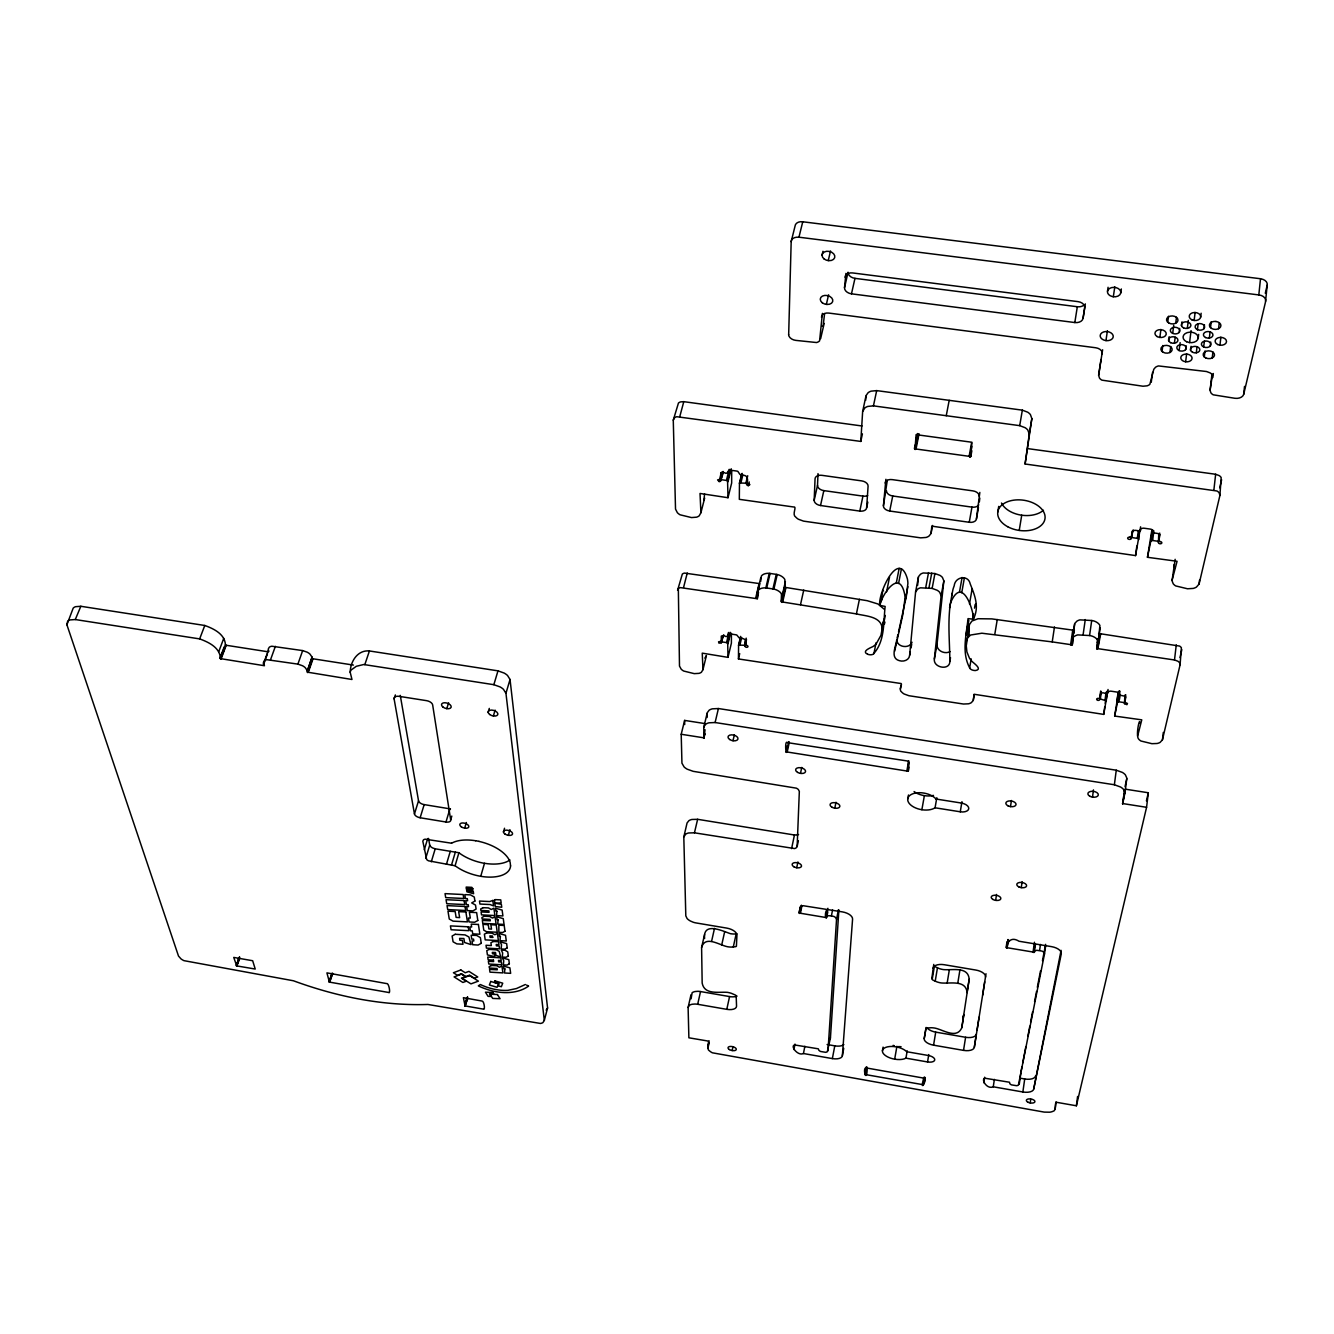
<?xml version="1.0" encoding="UTF-8"?>
<svg xmlns="http://www.w3.org/2000/svg" width="1334" height="1334" viewBox="0 0 1334 1334"><rect width="100%" height="100%" fill="white"/><g stroke="black" fill="none" stroke-linecap="round" stroke-linejoin="round"><path stroke-width="1.5" d="M731.416 633.35L731.399 643.121L727.997 657.362L702.251 653.143L702.968 669.668L701.384 672.269A10.622 6.17 13.8 0 1 698.949 673.37L694.247 673.637L683.675 671.035A10.622 6.17 13.8 0 1 681.19 669.184L679.49 666.066L678.339 588.694A7.287 4.402 14.2 0 1 680.323 587.61L757.378 598.749L757.979 590.562A10.022 6.086 12.7 0 1 762.431 588.094L763.215 587.977A9.071 5.519 12.8 0 1 765.749 587.91L765.966 587.944A7.57 4.602 12.7 0 1 766.716 588.011L772.92 588.928A9.838 5.986 12.6 0 1 773.887 589.111A9.071 5.519 12.6 0 1 776.421 589.911L777.188 590.262A9.838 5.986 12.6 0 1 781.557 594.014M731.682 470.935L731.666 482.975L727.997 497.715L700.017 493.463L700.917 512.723L699.216 515.808A11.489 7.237 14.4 0 1 696.581 517.175L691.496 517.575L680.057 514.791A11.489 7.22 14.4 0 1 677.355 512.673L675.521 509.088L673.27 420.16L674.437 417.909A7.921 5.186 15 0 1 676.788 416.725L860.797 441.421L862.414 433.85M353.427 665.082L313.023 658.796L308.287 672.303L351.976 679.49L350.192 672.303L350.809 670.252L356.345 666.283L363.748 664.515L493.847 684.692L500.067 686.91A13.757 7.654 16.6 0 1 503.452 689.311L505.953 693.296L544.322 1020.427L542.888 1022.628A11.372 5.253 14.9 0 1 540.437 1023.461L427.931 1004.469C381.991 1005.953 336.418 996.548 293.43 980.773L183.942 960.647A11.206 5.002 18.4 0 1 181.007 958.896L178.506 956.061L66.9 624.762L67.617 621.377A13.64 7.137 21.9 0 1 69.968 619.926L75.288 619.543L199.65 638.903C208.454 642.104 219.743 647.357 220.41 658.146L225.429 644.739C224.829 633.967 213.573 628.664 204.786 625.479L80.84 606.286L75.538 606.687A13.59 7.17 22 0 0 73.187 608.154L66.9 624.762M974.254 694.614L973.203 700.583L971.269 702.701A10.955 6.403 9.5 0 1 968.517 703.802L963.498 704.035L908.904 695.714L904.135 693.997A10.905 6.37 10.3 0 1 901.734 692.113C897.782 689.911 904.002 682.691 900.083 683.392L738.452 658.946L738.586 645.056L744.539 645.306C745.623 649.625 751.375 645.939 745.272 644.939L745.289 639.736L743.538 638.786A7.087 4.185 13.1 0 0 742.321 638.519L739.136 637.869L736.785 635.001A7.087 4.202 13.2 0 0 735.568 634.734L731.015 634.05A7.087 4.202 13.3 0 0 729.798 633.95C727.047 633.567 728.364 638.552 724.262 635.818A7.07 4.185 13.4 0 0 723.045 635.701L721.294 636.118L721.277 641.321L718.559 641.787L718.926 643.121L721.21 642.971L723.011 635.568M723.378 472.336L720.727 480.69A1.667 1.067 13.9 0 1 719.076 481.524L717.559 479.923L720.71 479.073L720.727 472.953L722.628 472.419A7.654 4.902 13.9 0 1 723.945 472.519C728.447 475.404 727.013 469.952 729.931 470.185A7.67 4.936 13.7 0 1 731.265 470.285L736.201 470.985A7.47 4.802 13.6 0 1 737.835 471.352L740.003 474.52L743.505 475.271A7.47 4.802 13.5 0 1 745.139 475.638L746.723 476.605L746.707 482.725L749.908 484.592L748.341 485.659A1.667 1.067 13.4 0 1 746.69 484.359L745.906 483.175L739.47 483.008L739.319 499.333L793.497 506.97C797.632 505.936 791.412 514.691 795.764 517.092A11.672 7.404 12.2 0 0 798.399 519.243L803.552 521.127L920.677 537.852L926.063 537.452A11.789 7.487 10 0 0 928.981 536.085L931.015 533.567L932.549 525.463M350.192 672.303C350.358 661.481 357.595 649.791 369.418 650.959L497.982 670.852L504.169 673.07A13.707 7.687 16.6 0 1 507.537 675.471L510.038 679.473L547.574 1007.97L546.156 1010.171M1072.086 642.488L1073.987 629.381L1073.503 630.232L991.829 618.893L978.055 618.726L971.919 621.027L969.484 624.545L966.266 645.823L966.9 651.909L969.384 657.995A33.067 19.76 8.7 0 0 972.086 661.497C974.27 663.615 982.574 669.268 975.704 670.502A5.153 3.052 9.2 0 1 972.753 670.168A4.936 2.935 9.2 0 1 970.202 668.751C961.214 653.493 966.416 635.001 968.017 618.626L973.303 619.176A1.734 1.051 9.1 0 0 973.57 618.709C972.886 607.937 962.448 577.522 951.509 600.717A91.846 55.828 8 0 0 950.208 604.669C947.707 623.228 949.708 642.154 949.841 660.847C950.525 670.985 933 668 934.367 658.979L941.137 595.764L939.703 592.313A11.456 7.037 9.9 0 0 937.185 590.262L932.149 588.411L920.493 587.827A11.456 7.037 9.9 0 0 917.642 589.094L915.574 592.029L909.638 655.277C909.288 660.23 903.351 662.064 899.233 660.63C889.895 658.046 895.964 646.223 896.681 640.187M1035.484 944.439L1034.3 952.393L1034.65 951.042A6.387 3.235 9 0 1 1036.868 950.308L1042.004 951.092A6.42 3.252 9 0 1 1043.788 952.326L1044.505 953.943L1018.409 1085.159A5.903 2.751 9.7 0 1 1016.591 1085.693L1011.472 1084.876A5.87 2.735 9.7 0 1 1009.805 1083.642L1009.521 1082.241L985.209 1078.272C980.373 1078.422 986.76 1089.911 993.263 1086.793L1022.861 1091.979A10.055 4.686 9.6 0 0 1033.7 1089.128L1061.264 953.927A10.955 5.553 8.9 0 0 1051.525 946.64L1018.993 941.237C1004.018 931.899 1005.302 961.564 1008.621 939.97M934.367 658.979L937.035 644.339L943.855 580.89L942.438 577.439A11.406 7.07 9.8 0 0 939.936 575.371L934.917 573.537L923.295 572.97A11.406 7.07 9.8 0 0 920.477 574.254L918.509 576.638L915.574 592.029M760.663 581.507L761.38 576.038A9.972 6.12 12.7 0 1 765.816 573.553L766.6 573.42A9.038 5.536 12.7 0 1 769.118 573.37L769.334 573.387A7.537 4.619 12.7 0 1 770.085 573.453L776.271 574.37A9.805 6.003 12.6 0 1 777.238 574.554A9.038 5.536 12.6 0 1 779.756 575.354L780.523 575.704A9.988 6.12 12.6 0 1 784.809 579.473L785.242 586.91L781.724 602.351L782.674 602.134L785.976 587.494L867.25 600.7L877.955 603.985L884.192 609.221M1139.82 723.345C1139.97 715.674 1135.317 735.818 1138.702 739.153A11.172 6.387 6.7 0 0 1140.97 741.02L1151.909 743.688L1157.112 743.488A11.156 6.387 6.6 0 0 1160.063 742.421L1162.431 739.853L1180.09 664.766L1181.39 647.774A7.654 4.586 5.8 0 0 1179.573 646.073L1099.916 633.667L1097.032 649.008L1097.815 640.537A10.405 6.27 7.2 0 0 1094.08 637.002L1093.28 636.601A9.338 5.619 7.2 0 0 1089.578 635.534L1077.755 634.901A11.539 6.937 7.3 0 0 1074.754 636.118C1070.885 636.835 1074.47 647.524 1070.635 644.622L1072.803 629.648M973.303 619.176C979.706 607.037 974.687 595.131 970.218 583.892C968.267 574.387 955.011 576.638 954.194 585.843A91.479 56.011 7.9 0 0 952.876 589.811L949.558 607.987M467.634 998.949L464.899 1006.136L467.517 996.798M788.677 334.551L791.179 241.637L795.031 226.163A7.52 5.436 13.1 0 1 802.768 221.778L1260.497 278.739L1258.812 294.931A7.954 5.569 1.5 0 1 1265.649 301.351L1243.672 394.397A7.62 5.136 2.8 0 1 1234.884 398.282L1213.206 394.814A8.771 5.92 3.2 0 1 1210.905 392.813L1210.071 390.445L1211.972 374.054L1211.939 375.004M781.507 594.03L781.19 601.751L784.559 587.093M1175.154 559.313L1172.036 580.774L1173.22 583.775A12.123 7.504 5.2 0 0 1175.654 585.909L1187.527 588.778L1193.196 588.427A12.123 7.504 5.2 0 0 1196.431 587.093L1199.083 584.042L1219.91 495.448L1219.176 492.846A8.371 5.386 4.1 0 0 1216.958 490.995L1025.096 463.999L1029.281 434.1L1027.83 430.082A12.573 8.371 7.8 0 0 1025.162 427.714L1019.71 425.646L873.436 405.87L867.8 406.42A12.34 8.254 10.9 0 0 864.782 408.004L862.648 411.506L860.797 441.421M1025.096 463.999L1031.849 418.609L1030.415 414.591A12.523 8.404 7.7 0 0 1027.764 412.223L1022.344 410.155L876.688 390.612L871.069 391.162A12.289 8.287 10.8 0 0 868.067 392.746L866.033 395.614L862.648 411.506M1125.229 789.161L1148.324 792.763L1146.573 807.303L1076.388 1105.786L1057.178 1102.418C1053.727 1100.533 1057.579 1110.855 1052.676 1111.439A11.823 5.436 9.4 0 1 1049.658 1112.206L1044.222 1112.106L712.339 1052.793A11.406 5.303 12.9 0 1 709.705 1051.059C705.302 1048.941 710.839 1040.887 707.287 1040.92L688.878 1037.802L688.111 1007.437L689.228 1005.452A10.705 5.086 13.1 0 1 692.279 1004.235L694.797 1004.035A9.138 4.352 13.1 0 1 697.682 1004.285L726.797 1009.338A9.938 4.752 12.8 0 0 736.551 1006.186L736.168 995.714A4.119 1.984 12.8 0 0 735.267 994.997L731.549 993.396A11.572 5.569 12.8 0 0 727.414 992.346C718.609 991.646 704.452 995.147 702.168 983.075L701.601 947.507C705.052 934.967 719.393 945.139 727.397 946.706A11.989 5.986 12.9 0 0 731.649 947.073L735.484 946.706A4.252 2.118 12.8 0 0 736.418 946.256L736.935 935.151A10.372 5.203 12.9 0 0 726.73 928.097L696.115 922.945A9.671 4.869 13.3 0 1 693.08 922.178L690.395 921.01A11.322 5.703 13.3 0 1 687.093 918.526L685.809 915.874L683.808 836.985L685.709 834.134A12.856 6.787 13.4 0 1 688.661 832.966L694.447 832.816L794.497 848.557A6.687 3.552 12.1 0 0 796.048 847.974L797.148 846.556L799.333 791.396L798.349 789.528A6.803 3.735 12.1 0 0 796.331 788.161L693.213 771.335L687.227 769.201A13.473 7.42 13.5 0 1 684.092 766.933L681.941 763.181L681.207 734.267L684.625 720.41L704.519 723.512M788.594 334.534A7.254 5.002 12.8 0 0 795.831 340.387L816.591 342.538A8.254 5.686 12.4 0 0 819.593 340.87L822.394 313.373M814.174 500.333L815.057 478.756A6.703 4.335 11.9 0 1 821.861 475.321L861.714 480.89A6.72 4.352 11.1 0 1 868.084 486.193L866.633 507.754A6.653 4.252 11.1 0 1 859.796 511.089L820.527 505.519A6.637 4.235 11.9 0 1 814.174 500.333L817.509 485.426L818.009 473.62M822.328 326.246A8.204 5.703 12.4 0 0 823.161 325.563L824.595 313.607M843.738 1048.357L842.371 1055.661A9.838 4.619 11.6 0 1 832.366 1058.596L803.452 1053.526C797.799 1056.395 789.795 1045.673 794.714 1044.956L818.326 1048.824L818.876 1050.275A5.753 2.701 11.7 0 0 820.627 1051.492L825.629 1052.309A5.786 2.718 11.7 0 0 827.297 1051.742L830.432 1038.019L838.886 909.988M800.267 907.32L799.099 913.04L800.267 906.77L803.185 905.719L842.388 911.889A10.705 5.486 11.4 0 1 852.576 919.176L842.371 1055.661M704.602 938.486C702.818 921.761 721.844 930.648 730.282 933.65A11.956 6.02 12.8 0 0 734.517 934L736.968 933.85M845.039 277.272A7.354 5.219 11.6 0 1 852.593 272.936L1078.022 301.634A7.537 5.303 5.9 0 1 1084.692 307.854L1083.058 318.309A7.504 5.253 6 0 1 1074.82 322.545L851.476 293.83A7.32 5.169 11.6 0 1 844.505 287.71L845.923 273.403M865.683 400.267L865.933 396.265M894.63 651.275L902.818 614.64L905.052 598.049A89.678 54.911 11.9 0 0 904.569 593.847C899.249 568.684 882.658 593.847 879.773 604.902A1.851 1.134 10.7 0 0 879.89 605.369L885.142 606.436C883.308 622.394 885.142 641.471 873.203 654.177A4.886 2.901 10.9 0 1 867.7 654.277M1072.186 644.856L1073.186 637.435M898.532 632.083L906.42 595.948L907.904 583.258A89.311 55.094 11.8 0 0 907.437 579.039C898.499 547.74 877.822 594.23 879.773 604.902M827.997 1050.792L836.551 919.293L835.668 917.659A6.27 3.202 11.6 0 0 833.817 916.425L828.814 915.658A6.236 3.185 11.6 0 0 826.78 916.408C825.663 920.827 824.295 912.823 826.897 909.771M978.456 507.57L976.438 518.943A6.737 4.319 9 0 1 969.251 522.278L889.695 511.022A6.687 4.285 10.5 0 1 883.425 505.803L885.893 479.29M883.425 505.803L887.277 480.407M1101.3 361.464L1100.967 359.563L1098.632 375.321L1099.533 378.139A8.638 5.903 5.5 0 0 1101.884 380.14L1143.005 386.226L1147.09 385.826A8.704 5.92 4.8 0 0 1149.858 384.359L1153.777 369.301L1155.527 367.25A8.754 5.97 4.3 0 1 1158.529 365.933L1206.52 371.519L1210.305 372.97A8.804 5.97 3.4 0 1 1212.389 375.104L1210.121 389.978M952.026 595.714L952.226 593.146M969.184 979.223C968.167 966.099 952.259 970.485 943.388 969.585A12.206 6.12 10.2 0 1 939.086 968.501L935.317 966.816A4.319 2.168 10.3 0 1 934.434 966.066L932.199 979.423A4.335 2.151 10.3 0 0 933.066 980.173L936.868 981.857A12.256 6.086 10.3 0 0 941.17 982.941C950.058 983.875 965.983 979.489 967.067 992.596L969.184 979.223L961.797 1027.73C956.778 1039.319 943.522 1029.931 935.167 1028.147A11.823 5.67 10.5 0 0 930.899 1027.747L926.963 1028.047A4.202 2.018 10.5 0 0 925.963 1028.447L924.212 1038.652A10.138 4.836 10.5 0 0 933.567 1045.172L963.532 1050.375A10.172 4.852 10.1 0 0 974.32 1047.323L986.009 973.737M704.619 493.98L703.868 500.25M691.095 998.816L692.113 992.746A10.655 5.119 13.1 0 1 695.147 991.529L697.665 991.312A9.121 4.369 13.1 0 1 700.533 991.562L729.565 996.565A9.905 4.786 12.8 0 0 737.068 996.098M919.059 433.783L916.008 449.124L914.974 449.425L916.108 434.634L971.919 442.254L970.802 456.545L969.901 456.978L969.118 456.311L971.569 442.905M705.069 729.781L703.868 738.236L703.785 726.83L705.786 724.179A13.757 7.754 13.3 0 1 708.971 722.811L715.107 722.528L1114.374 784.759L1120.56 787.01A14.357 7.971 7.5 0 1 1123.511 789.378L1125.012 792.646L1122.594 803.952L1125.012 790.979M707.12 717.509L707.137 712.89L709.138 710.222A13.707 7.787 13.3 0 1 712.306 708.838L718.409 708.537L1116.258 770.202L1122.411 772.436A14.29 8.004 7.4 0 1 1125.362 774.821L1126.846 778.106L1124.946 793.28M917.625 585.393L918.409 577.188M969.151 626.113L969.118 635.301M785.809 751.776L908.287 771.252L908.571 761.164L787.477 742.638C783.975 738.969 786.56 762.948 787.043 745.923M931.132 532.983L931.799 526.146L1135.567 555.594L1140.603 526.813M1098.165 642.755L1099.9 625.496A10.372 6.286 7.1 0 0 1096.181 621.961L1095.381 621.561A9.305 5.636 7.1 0 0 1091.696 620.493L1079.906 619.876A11.489 6.97 7.2 0 0 1076.938 621.127L1074.754 623.445L1073.987 629.381M1265.549 301.334L1267.2 285.142A7.921 5.569 1.2 0 0 1260.497 278.789M1243.672 394.397L1244.522 386.41M883.942 619.193L880.974 635.301L876.088 644.039A32.533 19.543 11.3 0 1 872.82 646.623C870.018 647.99 861.314 651.376 867.584 654.26M1219.91 495.448L1221.177 477.572A8.338 5.403 4 0 0 1219.226 475.621L1215.641 474.254L1027.647 448.608M1213.89 489.962L1215.641 474.254M1199.083 584.042L1199.516 580.19M1219.96 345.189L1220.877 337.185M1179.656 662.898A7.687 4.569 5.9 0 0 1177.822 661.197L1174.504 659.98L1176.271 644.856M1212.222 357.979L1212.923 351.976M1212.856 377.505L1213.323 373.52M1218.576 328.714L1219.276 322.695M1125.746 694.764L1124.495 703.768L1126.947 704.669L1127.463 703.502L1124.795 702.201L1125.846 697.015L1124.429 696.148A7.187 4.202 6.9 0 0 1122.878 695.798L1119.543 695.081L1117.925 692.329A7.187 4.202 7 0 0 1116.375 691.979L1111.606 691.262A7.37 4.319 7.1 0 0 1110.305 691.145C1107.27 690.829 1108.12 695.564 1103.985 692.963A7.354 4.302 7.2 0 0 1102.684 692.846L1100.733 693.246L1099.666 698.416C1093.58 697.499 1098.115 702.918 1100.35 698.999L1101.35 691.562M1204.285 356.945L1205.002 350.959M1209.354 338.069L1210.055 332.066M1210.538 327.68L1211.239 321.661M1162.431 739.853L1163.315 732.433M1210.255 346.056L1210.722 342.054M976.438 518.943L979.84 492.396M1173.953 564.816L1174.637 567.834M1203.985 328.698L1204.469 324.696M1203.635 346.957A4.752 3.268 3.1 0 1 1203.985 341.287A4.752 3.268 3.1 0 1 1210.922 344.539A4.752 3.268 3.1 0 1 1203.635 346.957L1204.452 341.004M979.356 501.867L979.806 498.066M1197.432 329.681L1198.165 323.662M1196.298 352.826L1197.032 346.823M1198.182 338.402L1198.666 334.4M1200.65 317.242L1201.134 313.24M1189.578 342.605L1191.062 330.615M1190.545 350.292L1191.045 346.306M1194.13 320.477L1195.114 312.456M1159.73 533.083L1158.412 542.421L1158.779 533.517M1187.327 328.381L1188.311 320.377M1185.592 349.658L1186.093 345.673M1185.643 361.781A5.653 3.869 3.6 0 1 1180.84 357.245A5.653 3.869 3.6 0 1 1187.21 354.16A5.653 3.869 3.6 0 1 1192.012 358.696A5.653 3.869 3.6 0 1 1185.643 361.781L1186.626 353.81M931.799 978.689L933.767 964.415M1172.102 580.19L1177.072 561.281L1147.457 557.295L1150.758 541.337A1.734 1.101 5.6 0 1 1151.342 540.637A1.734 1.101 5.6 0 1 1152.643 540.503L1153.86 530.849M1179.189 332.399A4.752 3.302 3.7 0 0 1177.488 327.814A4.752 3.302 3.7 0 0 1170.985 328.798A4.752 3.302 3.7 0 0 1172.686 333.367A4.752 3.302 3.7 0 0 1179.189 332.399L1179.69 328.397M1181.507 325.829L1182.024 321.827M1179.139 350.592L1180.14 342.621M1122.594 803.952L1123.511 796.698M1123.912 794.08L1124.362 790.462M1175.721 323.228L1176.488 317.242M1076.388 1105.786L1077.589 1096.465M1174.42 343.222L1175.187 337.235M1147.457 557.295L1151.892 529.898M1150.758 541.337L1152.226 529.765M1151.359 540.637L1152.593 530.999M973.32 700.083L974.087 694.264L1103.718 714.39L1107.687 691.562M1118.909 691.362C1114.84 702.551 1119.059 707.554 1120.143 694.397M1168.651 340.687L1169.168 336.702M1124.495 703.568L1124.879 695.114M1169.935 352.493L1170.702 346.523M1114.374 784.759L1116.258 770.202M1172.686 333.367L1173.72 325.379M1180.09 664.766L1179.656 662.898M1106.436 700.85L1100.35 698.999M1138.752 539.653A1.734 1.101 5.8 0 0 1138.486 538.819A1.734 1.101 5.8 0 0 1137.318 538.352L1138.336 530.632M1162.031 351.476L1162.814 345.506M1137.619 736.051L1141.771 719.843L1114.657 716.058L1118.592 691.529M1135.567 555.594L1136.835 545.99M1138.469 538.819L1139.486 531.115M1118.009 701.934L1119.459 690.779M1167.717 322.211L1168.501 316.225M1119.443 695.014L1119.926 691.279M1107.654 693.163L1108.037 689.495M1151.259 382.241L1152.576 372.336M1055.027 1109.354L1056.011 1101.934M1129.564 537.218A1.734 1.101 6 0 0 1127.68 538.086A1.734 1.101 6 0 0 1129.198 539.386A1.734 1.101 6 0 0 1131.132 538.569L1132.216 531.165M1131.115 538.569L1133.183 529.915M1159.846 337.452L1160.914 329.481M1105.086 699.7L1106.086 692.279M1092.496 797.132L1093.463 789.895M1103.718 714.39L1104.719 706.987M1105.202 703.301L1105.703 699.6M1106.236 700.217L1107.387 690.862M1099.666 698.416L1100.683 690.995M1033.683 1089.128L1061.08 950.325M1097.165 642.604L1097.682 638.853M1096.665 648.908L1097.965 639.536M1097.148 648.057L1100.233 627.73M1097.715 648.858L1099.916 633.667M1097.849 648.674L1100.733 633.75M1030.232 1102.951L1030.748 1099.249M1039.62 950.325L1040.453 944.439M1022.861 1091.979L1024.712 1078.973A10.022 4.702 9.5 0 0 1035.501 1076.088M1044.505 953.943L1045.606 946.123M1089.578 635.534L1091.696 620.51M1034.3 952.393L1033.05 952.042L1034.45 942.254M1033.65 952.493L1034.951 944.005M1083.125 634.584L1085.276 619.56M1019.259 1084.225L1020.86 1073.053M1071.335 645.206L1074.604 623.978M1073.82 633.617L1074.37 629.881M1120.743 292.946A6.67 4.719 4.8 0 0 1111.505 287.627A6.67 4.719 4.8 0 0 1110.121 295.714A6.67 4.719 4.8 0 0 1120.743 292.946L1121.327 288.961M993.263 1086.793L994.38 1079.389M1105.953 340.604A6.553 4.552 5.3 0 0 1113.206 336.952A6.553 4.552 5.3 0 0 1107.47 331.616A6.553 4.552 5.3 0 0 1100.216 335.268A6.553 4.552 5.3 0 0 1105.953 340.604L1107.42 330.715M1113.323 296.765L1114.807 286.81M1006.136 947.49L1006.987 941.704M966.583 640.887L967.5 637.952L970.602 635.017L981.857 633.216L1052.226 641.904L1054.477 626.963M1006.736 947.99L1007.904 940.187M1006.853 947.34L1008.02 939.52M1107.503 291.262L1108.087 287.277M1021.26 887.66L1022.144 881.674M983.825 1082.774L984.659 1077.222M995.631 900.383L996.548 894.447M1010.488 806.62L1011.439 800.5M974.32 1047.323L976.338 1034.2A10.138 4.869 10.1 0 1 965.599 1037.285M977.022 1030.348L979.073 1017.142M982.641 995.231L984.709 981.841M963.532 1050.375L965.599 1037.285L935.718 1032.132A10.105 4.869 10.4 0 1 926.93 1027.614M1083.058 318.309L1085.309 303.885M961.797 1027.73L963.898 1014.54L962.664 1017.275M1074.82 322.545L1077.322 306.737A7.47 5.269 5.8 0 0 1084.125 304.952M957.795 983.091L959.963 969.701M947.123 983.275L949.324 969.901M867.233 1067.367C866.967 1086.059 861.864 1066.316 866.483 1067.967L923.578 1078.089C928.747 1077.255 918.626 1095.831 923.945 1077.305M923.295 1085.009L924.579 1077.138M927.547 1061.947A6.87 3.235 10.6 0 0 934.75 1059.913A6.887 3.252 10.6 0 0 928.397 1055.494L906.686 1051.709A13.107 6.186 10.9 0 0 884.409 1048.04A13.107 6.186 10.9 0 0 894.68 1059.179A13.073 6.17 10.9 0 0 905.919 1058.162L927.547 1061.947L928.781 1054.544M924.529 1081.174L925.129 1077.522M933.567 1045.172L935.718 1032.132M1019.226 530.415L1021.727 515.207M924.212 1038.652L926.079 1027.463M994.78 634.384L997.265 619.526M1029.281 434.1L1031.849 418.609M1098.632 375.321L1102.618 349.758M1019.71 425.646L1022.344 410.155M936.068 799.099A15.208 8.371 10.2 0 0 913.74 793.48A15.208 8.371 10.2 0 0 912.256 806.153A15.208 8.371 10.2 0 0 935.051 807.787L960.263 811.789L961.964 801.701M905.936 1058.179L907.203 1050.792M969.618 668.034L971.185 658.863M997.765 512.089L998.732 506.386M935.067 807.787L936.818 797.715M966.033 634.951L968.617 620.16L967.584 634.317M894.68 1059.179L896.915 1046.306M972.586 619.276L973.553 613.707M974.52 608.137L975.154 604.435M969.484 603.918L972.102 589.028M921.877 809.721L924.379 795.648A15.158 8.404 10.2 0 0 933.5 795.398M961.747 592.713L964.399 577.805M949.858 661.314L950.508 657.645M882.441 1050.792L883.091 1047.107M969.251 522.278L971.969 507.12A6.72 4.319 8.9 0 0 978.756 504.852M959.429 592.379L962.097 577.472M864.749 1074.437L866.049 1067.15M865.299 1074.82L866.666 1066.983M941.137 595.764L943.855 580.89M907.737 799.016L908.471 794.997M969.901 456.978L971.769 446.29M970.802 456.545L971.852 450.792M906.853 770.935L908.704 760.814M907.637 770.652L909.121 762.548M908.304 771.169L909.038 767.117M932.149 588.411L934.917 573.537M785.959 587.594L784.659 587.61M925.746 587.477L928.531 572.603M928.948 587.944L931.732 573.07M900.317 688.978L901 685.359M832.366 1058.596L834.784 1045.856A9.805 4.636 11.6 0 0 843.872 1044.572M909.638 655.277L910.322 651.626M911.022 647.974L911.706 644.322M946.256 415.724L949.191 400.333M905.019 601.451L907.87 586.677M1021.11 1071.185L1021.911 1067.1M1022.694 1063.015L1025.863 1046.64M1027.847 1036.401L1029.815 1026.179M1030.615 1022.077L1032.583 1011.856M1034.567 1001.617L1036.551 991.395M1037.335 987.293L1040.503 970.935M1042.471 960.697L1045.639 944.339M836.551 919.293L838.419 909.705M803.452 1053.526L804.869 1046.273M896.265 583.175L899.166 568.351M831.449 915.658L832.583 909.905M898.566 583.508L901.467 568.684M830.432 1038.019L829.448 1039.119M793.93 1049.524L795.014 1044.088M914.39 448.674L915.124 444.972M915.874 441.17L917.392 433.55M873.903 653.66L876.071 642.755M886.61 591.796L889.545 577.022M915.241 448.341L917.892 435.017M915.157 449.458L918.509 434.217M883.842 622.761L885.292 615.441M826.13 917.892L827.897 908.287M826.663 917.642L827.797 911.889M879.973 605.453L882.541 592.579M881.724 600.217L882.458 596.548M1106.486 695.714L1107.253 691.829M1138.386 536.235L1139.586 530.232M889.695 511.022L892.729 495.998A6.653 4.302 10.5 0 1 886.493 490.779M834.801 808.204L835.984 802.251M799.116 912.973L800.417 913.256L801.967 905.619M782.691 602.034L856.411 613.907L859.429 599.266M799.783 912.823L801.35 905.186M799.75 913.49L801.317 905.853M796.715 867.767L797.932 861.964M1114.657 716.058L1117.458 702.518M1152.759 531.649L1152.909 530.198L1151.459 529.381A7.821 4.952 5.6 0 0 1149.758 529.014L1144.572 528.281A8.021 5.086 5.7 0 0 1143.171 528.181L1141.154 528.547L1140.72 529.965A1.734 1.101 5.8 0 1 1140.12 530.682A1.734 1.101 5.7 0 1 1138.819 530.799L1136.235 530.448A7.987 5.069 5.9 0 0 1134.834 530.348L1132.683 530.865L1131.449 536.952L1129.598 537.252M866.633 507.754L867.817 502.134M797.148 846.556L798.366 840.703M859.796 511.089L862.948 496.115A6.62 4.269 11.1 0 0 867.65 495.531M791.596 848.624L794.447 835.001L797.348 834.917A6.67 3.568 12.1 0 0 798.566 834.5M800.483 773.403L801.751 767.417M732.166 1050.558L732.933 1046.973M873.436 405.87L876.688 390.612M787.177 752.159L789.344 742.138M726.797 1009.338L729.565 996.565M786.46 752.443L788.661 741.621M800.5 604.669L803.735 590.095M707.904 1046.156L709.088 1040.77M707.92 1048.307L709.104 1042.938M1125.029 786.66L1126.78 778.739M721.694 945.072L724.595 932.016M820.527 505.519L823.828 490.612A6.603 4.252 11.9 0 1 817.509 485.426M711.572 941.404L714.507 928.347M697.682 1004.285L700.533 991.562M851.476 293.83L854.977 278.356A7.287 5.186 11.5 0 1 848.057 272.236L844.505 287.71M781.924 602.384L785.209 587.86M701.601 947.507L704.552 934.5M688.111 1007.437L690.995 994.747M782.091 596.131L785.393 581.574M772.92 588.928L776.271 574.37M773.887 589.111L777.238 574.554M765.849 587.927L769.234 573.387M766.716 588.011L770.085 573.47M732.983 740.754L734.367 734.767M757.228 598.733L758.512 592.363M826.346 304.419L828.597 294.797M820.61 338.736L824.179 323.412M268.167 651.809L226.196 645.272L221.127 658.879L220.277 658.129M740.003 644.622L741.687 637.469M738.452 658.946L739.703 653.61M744.539 645.306L746.206 638.152M755.694 598.049L759.096 583.542M757.328 592.479L760.713 577.956M745.272 644.939L746.523 639.57M745.272 646.423L746.09 642.755M756.495 598.249L759.88 583.658L684.509 573.086A7.27 4.419 14.1 0 0 682.341 574.054L677.572 590.328M1146.423 800.867L1148.324 792.763M1179.973 657.579L1181.841 649.641M1219.726 487.844L1221.627 479.756M1265.299 293.247L1267.2 285.142M226.18 645.423L225.429 644.739M715.107 722.528L718.409 708.537M828.247 260.63L830.532 250.959M694.447 832.816L697.632 819.309L794.447 835.001M738.519 645.322L740.637 636.368M738.936 644.722L740.62 637.569M727.997 657.362L727.697 643.088L730.165 632.299M727.997 643.722L730.565 633M822.044 255.178L822.961 251.292M683.808 836.985L687.06 822.978L688.911 820.66A12.806 6.82 13.4 0 1 691.862 819.476L697.632 819.309M897.915 634.684L897.148 637.935M721.277 641.321L722.578 635.968M721.277 642.705L723.728 634.767M703.735 727.447L707.07 713.507M727.697 636.001L728.464 632.466M703.868 737.419L704.819 733.45M722.011 641.904L726.546 642.588L728.681 633.65M703.868 738.236L704.819 734.267M746.707 482.725L747.624 479.023M746.69 484.359L747.607 480.657M702.968 669.668L706.42 655.511L704.836 658.129M748.341 485.659L749.258 481.958M741.004 482.474L742.821 475.071M745.906 483.175L747.724 475.754M791.095 241.621A7.554 5.436 13.1 0 1 798.933 237.269L802.768 221.711M739.403 483.325L741.687 474.07M739.836 482.625L742.121 473.37M721.511 479.723L726.413 480.423L729.198 469.318M727.997 497.715L727.564 480.89L730.348 469.801M727.997 481.724L731.232 468.768M719.076 481.541L721.394 472.303M720.71 479.073L722.578 471.669M720.727 480.69L723.045 471.452M683.592 587.377L687.26 572.986M700.917 512.723L704.669 498.066M884.392 624.129L884.926 622.061M544.322 1020.427L547.574 1007.97M679.79 416.542L683.792 401.667L861.997 425.98M673.27 420.16L678.456 403.035A7.887 5.203 15 0 1 680.807 401.851L683.792 401.667M464.999 1004.052L466.5 998.749M465.116 1006.203L467.617 997.382M503.452 832.049L504.535 828.247M508.337 835.351L509.938 829.665M509.938 859.963A33.133 16.875 16 0 1 487.727 863.748L484.492 863.298L480.74 876.321L483.992 876.771A33.233 16.792 16 0 0 510.572 865.866M313.006 658.946L311.706 658.429L306.97 671.936L308.287 672.303M451.476 865.166L455.328 852.159M464.682 828.147L466.366 822.494M484.492 863.315A33.2 16.925 16 0 1 458.913 852.743L455.077 865.766L428.514 860.814A6.136 3.068 16.6 0 1 426.663 859.53L422.811 841.204L423.495 839.836A6.203 3.135 16.7 0 1 425.179 839.186L451.476 843.188M505.953 693.296L510.038 679.473M446.44 864.315L450.292 851.309M493.363 715.991L495.114 710.122M238.452 958.746L236.718 966.016L239.553 958.929M395.348 694.931L394.097 698.816L414.457 813.973A5.353 2.751 16.9 0 0 420.143 817.759L445.973 822.011A5.369 2.751 16.6 0 0 450.709 819.943L451.809 816.074M493.847 684.692L497.982 670.852M488.127 712.323L489.295 708.404M431.299 861.781L435.217 848.808L458.913 852.743M445.973 822.011L449.942 808.838A5.353 2.768 16.6 0 0 450.475 808.904M425.779 858.146L429.715 845.172L428.564 838.402M424.312 849.725L427.697 838.569M420.143 817.759L424.179 804.602A5.336 2.768 16.9 0 1 418.526 800.817L400.267 695.364M446.79 708.654L448.591 702.801M414.457 813.973L418.526 800.817M332.833 973.453L329.465 982.324L331.166 975.004M328.964 981.857L332.199 973.07M329.581 982.358L332.349 973.653M883.858 620.677L882.558 624.279M364.832 664.615L369.418 650.959M236.085 965.633L239.503 956.828M236.835 966.033L239.67 957.395M307.52 671.786L311.989 656.995L309.888 654.01A10.155 5.553 19.3 0 0 307.287 652.226L302.668 650.592L271.903 646.24A7.737 4.202 19.7 0 0 269.235 647.307L268.367 648.824A9.538 5.186 19.6 0 0 268.417 650.208L268.868 651.526M307.62 670.168L311.005 660.513M307.704 672.619L312.439 659.113M221.177 658.746L264.482 665.733L263.532 663.665A9.571 5.169 19.6 0 1 263.482 662.298L264.349 660.78A7.771 4.185 19.6 0 1 267.017 659.713L297.899 664.115L302.668 650.592M270.502 659.846L275.371 646.356M263.532 663.665L268.417 650.208M263.315 665.349L267.467 653.727M219.843 658.446L224.162 646.973M220.627 658.963L225.78 645.589M218.726 651.742L223.762 638.336M199.65 638.903L204.786 625.479M75.288 619.543L80.84 606.286M882.057 630.498L882.975 628.347M912.056 642.271C909.471 649.008 897.115 647.357 896.815 640.003M237.135 965.966L255.228 969.051L252.66 960.73L233.733 957.412L236.552 965.432M528.331 986.276C516.408 994.597 499.516 993.847 485.926 989.011A34.551 16.291 15.4 0 1 478.306 985.859L480.39 984.525A27.164 12.806 15.4 0 0 483.742 986.009A28.864 13.607 15.4 0 0 507.854 990.345L516.441 988.544L525.379 984.509M1099.716 633.9L1098.566 633.8M975.788 604.369L975.888 604.319A1.734 1.067 9.1 0 0 976.154 603.852M950.108 651.592C944.956 654.594 936.368 650.859 937.035 644.339M736.168 933.9L733.3 946.99M1119.009 701.817L1123.928 702.551M798.949 237.202L1258.812 294.931M854.977 278.356L1077.322 306.737M329.315 981.757L326.913 972.87L386.51 983.558C389.011 982.324 390.945 994.931 388.411 992.429L330.065 982.224M916.041 449.008L969.118 456.311M892.729 495.998L971.969 507.12M823.828 490.612L862.948 496.115M1132.166 537.619L1137.318 538.352M1152.643 540.503L1157.812 541.237M1052.226 641.904L1070.635 644.622M1098.666 648.774L1174.504 659.98M681.207 734.267L703.168 737.719M1123.411 803.668L1146.573 807.303M936.084 799.033L961.414 803.051M424.179 804.602L449.942 808.838M800.417 913.256L825.379 917.425M1007.453 947.774L1033.05 952.042M856.411 613.907C865.366 616.091 881.324 616.291 882.141 628.347M726.413 480.423L727.564 480.89M827.097 1044.505L834.784 1045.856M1020.777 1078.289L1024.712 1078.973M865.916 1074.637L922.744 1084.642M465.633 1006.019L483.058 1009.071C485.643 1011.339 484.125 1000.383 481.857 1001.017L463.382 997.665L465.032 1005.619M883.558 591.029L882.708 590.178M726.546 642.588L727.697 643.088M297.899 664.115L302.518 665.749A10.205 5.519 19.2 0 1 305.119 667.534L307.254 670.502M475.604 840.703L478.939 841.354M435.217 848.808L432.883 848.057A6.12 3.085 16.6 0 1 430.899 846.823L429.715 845.172M937.452 967.834L935.217 981.19M526.546 985.076L528.614 986.076M1160.397 541.604L1158.762 540.804L1159.996 534.701L1158.479 533.717A7.821 4.936 5.5 0 0 1156.795 533.333L1154.21 532.966A1.734 1.101 5.5 0 1 1152.709 531.582M311.989 656.995L312.256 658.279M450.692 819.943L432.65 704.886A5.72 3.118 17.4 0 0 426.597 700.667L398.999 696.331A5.72 3.118 17.8 0 0 394.097 698.816M510.572 865.883L510.122 862.231A33.233 16.792 16 0 0 478.973 841.404M684.625 720.41L684.709 724.545M933.116 968.234A10.605 5.286 10.2 0 1 944.289 964.732L975.838 970.051A10.639 5.303 9.9 0 1 985.559 977.088M961.447 803.085A8.004 4.402 9.7 0 1 968.751 808.704A8.004 4.402 9.7 0 1 960.263 811.806M901.067 1046.69A13.04 6.203 10.9 0 1 898.616 1046.556M894.33 1045.739A13.04 6.203 10.9 0 1 893.113 1045.372M924.379 795.648A15.174 8.421 10.2 0 1 914.073 791.546M1160.413 541.637A1.701 1.084 5.4 0 1 1161.814 542.938A1.701 1.084 5.4 0 1 1159.913 543.755A1.701 1.084 5.4 0 1 1158.446 542.471M979.156 496.198A6.82 4.402 8.9 0 0 972.92 490.879L892.146 479.606A6.753 4.386 10.5 0 0 885.126 483.058M821.477 317.225A7.204 5.019 12.1 0 1 828.831 313.073L1095.714 347.757A7.404 5.119 5.7 0 1 1102.234 353.777M1043.471 510.238A23.729 15.308 7.9 0 1 1020.627 515.041A23.729 15.308 7.9 0 1 1001.484 503.018M480.774 876.305A33.233 16.792 16 0 1 455.161 865.766M451.576 843.255A33.233 16.792 16 0 1 475.638 840.753M490.745 981.457L489.378 984.992L497.082 987.31L498.466 983.775L490.745 981.457M494.997 980.874L494.43 982.308L499.066 983.692L498.249 985.809L501.334 986.743L502.735 983.191L494.997 980.874M472.853 888.744L472.419 890.962L466.733 890.678L466.583 889.778L471.369 889.561L466.516 889.344L466.383 888.444L471.152 888.194L466.316 887.977L466.166 887.077L471.869 887.343L472.853 888.744M474.904 901.067L471.702 902.918L475.504 905.052L476.105 909.054L472.92 910.889L467.3 910.588L466.683 906.536L468.534 906.636L468.234 904.702L466.383 904.619L465.749 900.617L467.617 900.717L467.3 898.632L465.433 898.549L464.816 894.614L470.485 894.881L474.287 897.032L474.904 901.067M509.355 963.765L507.053 965.099L503.368 964.882L503.735 960.78L502.418 957.929L508.804 959.646L509.355 963.765M483.058 907.687L480.657 909.021L480.874 910.455L488.861 910.872L489.061 912.289L481.09 911.956L481.524 914.874L494.897 915.541L493.88 908.187L491.279 909.521L488.444 907.92L483.058 907.687M455.228 934.284L452.126 936.034L453.093 941.821L456.812 943.888L462.998 944.239L462.381 940.42L459.88 940.253L459.58 938.402L463.898 938.536L464.532 942.488L471.002 944.605L468.901 936.985L465.116 934.917L455.228 934.284M477.805 920.477L474.654 922.244L469.084 921.961L468.467 918.025L470.302 918.075L469.401 912.223L476.638 912.606L477.805 920.477M481.241 943.305L478.122 945.056L472.62 944.705L472.019 940.904L473.82 940.97L473.537 939.119L471.736 939.069L471.135 935.251L476.655 935.434L480.39 937.652L481.241 943.305M484.292 916.225L481.924 917.542L482.124 918.959L490.078 919.393L490.278 920.794L482.358 920.46L482.775 923.361L496.081 924.028L495.064 916.741L492.479 918.059L489.661 916.475L484.292 916.225M493.263 941.454L490.912 942.754L491.329 945.573L486.01 945.272L486.426 948.107L499.55 948.858L499.149 945.989L496.398 945.839L496.215 944.472L498.966 944.622L498.566 941.754L493.263 941.454M504.969 931.232L502.601 932.533L498.866 932.349L498.849 925.179L504.202 925.462L504.969 931.232M489.128 949.374L486.793 950.642L487.427 954.894L494.747 956.678L494.347 953.877L492.496 953.743L492.313 952.393L495.514 952.493L495.931 955.377L500.684 956.945L499.249 951.375L496.481 949.841L489.128 949.374M486.727 932.883L484.375 934.184L485.209 939.87L498.399 940.587L497.399 933.45L494.831 934.717L492.079 933.183L486.727 932.883M508.321 956.028L505.986 957.278L502.284 957.062L502.651 952.943L501.334 950.125L505.019 950.258L507.754 951.876L508.321 956.028M507.22 947.874L504.819 949.158L501.167 948.958L501.517 944.755L500.183 941.837L506.637 943.572L507.22 947.874M491.479 965.466L489.161 966.683L489.361 968.017L497.082 968.501L497.265 969.801L489.561 969.434L489.978 972.153L502.901 972.903L501.951 966.033L499.433 967.25L496.682 965.733L491.479 965.466M460.83 969.951L453.427 972.736L457.429 975.287L461.464 973.77L465.849 976.555L469.568 975.171L474.354 978.222L477.739 976.972L468.951 971.369L465.233 972.753L460.83 969.951M461.514 974.137L454.11 976.905L462.881 982.474L466.25 981.224L461.464 978.189L465.499 976.688L461.514 974.137M469.618 975.554L462.198 978.322L470.952 983.875L478.389 981.14L469.618 975.554M492.796 900.467L489.678 901.551L479.49 901.05L479.94 904.052L490.095 904.535L493.563 905.903L492.796 900.467M495.314 899.616L494.38 899.933L495.298 906.586L501.751 907.237L501.351 904.285L495.464 903.301L501.15 902.851L500.75 899.883L495.314 899.616M496.915 911.222L495.931 911.189L495.531 908.271L502.118 910.055L502.918 915.941L496.548 915.624L496.915 911.222M498.099 919.76L497.115 919.726L496.715 916.825L503.268 918.609L504.052 924.429L497.732 924.112L498.099 919.76M492.696 937.402L490.112 937.335L489.895 935.851L492.496 936.018L492.696 937.402M500.383 936.385L499.433 936.368L499.033 933.533L505.519 935.284L506.286 941.004L500.017 940.67L500.383 936.385M504.869 968.884L503.918 968.851L503.552 966.133L509.905 967.85L510.655 973.336L504.502 972.986L504.869 968.884M492.796 992.463L485.459 992.196L488.077 996.365L491.012 996.465L489.445 993.98L493.847 994.13L492.796 992.463M497.432 994.53L490.095 994.264L492.713 998.432L500.05 998.699L497.432 994.53M473.27 891.446L466.9 891.812L473.603 893.713L473.27 891.446M463.782 898.466L445.706 897.632L445.039 893.63L463.165 894.53L463.782 898.466M464.115 900.55L446.056 899.7L446.723 903.702L464.732 904.552L464.115 900.55M465.032 906.47L447.04 905.619L447.707 909.571L465.666 910.505L465.032 906.47M478.406 924.462L471.219 924.129L471.652 926.997L469.835 926.897L470.452 930.765L472.253 930.865L472.72 933.85L479.873 934.217L478.406 924.462M465.883 911.989L458.663 911.639L459.63 917.625L456.111 917.375L455.161 911.539L447.974 911.189L449.275 919.043L453.06 921.144L467.45 921.877L465.883 911.989M488.277 924.662L482.925 924.379L483.775 930.148L486.56 931.699L497.232 932.249L496.231 924.996L490.879 924.729L491.512 929.114L488.894 928.931L488.277 924.662M468.217 926.813L450.425 925.896L451.075 929.748L468.818 930.682L468.217 926.813M493.43 960.13L488.161 959.83L487.744 957.078L500.8 957.829L501.184 960.597L498.466 960.397L498.666 961.814L501.384 961.981L501.767 964.799L488.778 964.015L488.361 961.264L493.63 961.564L493.43 960.13M1018.876 886.91A4.952 2.601 9 0 0 1026.596 885.893A4.952 2.601 9 0 0 1019.643 882.458A4.952 2.601 9 0 0 1018.876 886.91M1089.961 796.331A5.269 2.935 7.7 0 0 1098.299 795.081A5.269 2.935 7.7 0 0 1090.995 791.362A5.269 2.935 7.7 0 0 1089.961 796.331M831.949 807.22A4.986 2.718 11.5 0 0 839.836 806.536A4.986 2.718 11.5 0 0 833.116 802.651A4.986 2.718 11.5 0 0 831.949 807.22M1008.004 805.836A5.169 2.851 9 0 0 1016.041 804.619A5.169 2.851 9 0 0 1008.787 800.967A5.169 2.851 9 0 0 1008.004 805.836M992.88 899.433A4.886 2.551 9.4 0 0 1000.783 898.899A4.886 2.551 9.4 0 0 994.43 895.231A4.886 2.551 9.4 0 0 992.88 899.433M793.98 866.833A4.786 2.518 12 0 0 801.501 866.25A4.786 2.518 12 0 0 794.997 862.598A4.786 2.518 12 0 0 793.98 866.833M797.599 772.403A5.053 2.801 12 0 0 805.536 771.652A5.053 2.801 12 0 0 798.682 767.667A5.053 2.801 12 0 0 797.599 772.403M729.681 739.503A5.069 2.851 13 0 0 737.885 739.203A5.069 2.851 13 0 0 731.449 734.851A5.069 2.851 13 0 0 729.681 739.503M729.398 1049.575A4.235 1.968 12.7 0 0 736.235 1049.675A4.235 1.968 12.7 0 0 730.865 1046.423A4.235 1.968 12.7 0 0 729.398 1049.575M1028.13 1102.318A4.369 2.018 9.5 0 0 1034.934 1101.734A4.369 2.018 9.5 0 0 1028.831 1098.899A4.369 2.018 9.5 0 0 1028.13 1102.318M1007.62 526.68A23.829 15.258 8 0 0 1044.989 518.726A23.829 15.258 8 0 0 1011.606 500.533A23.829 15.258 8 0 0 1007.62 526.68M822.244 302.751A6.353 4.452 12.2 0 0 832.649 301.634A6.353 4.452 12.2 0 0 824.762 295.414A6.353 4.452 12.2 0 0 822.244 302.751M1168.767 322.978A5.72 3.985 3.6 0 0 1177.939 320.66A5.72 3.985 3.6 0 0 1170.118 316.158A5.72 3.985 3.6 0 0 1168.767 322.978M1215.974 321.494A5.72 3.969 2.7 0 0 1211.722 322.111A5.753 4.002 2.7 0 0 1211.606 328.464A5.753 4.002 2.7 0 0 1220.46 327.097A5.753 4.002 2.7 0 0 1215.941 321.461M1163.065 352.226A5.653 3.885 4 0 0 1172.119 349.992A5.653 3.885 4 0 0 1164.382 345.589A5.653 3.885 4 0 0 1163.065 352.226M1178.656 350.342A4.719 3.252 3.6 0 0 1186.209 348.457A4.719 3.252 3.6 0 0 1179.723 344.789A4.719 3.252 3.6 0 0 1178.656 350.342M1183.541 327.847A4.769 3.318 3.4 0 0 1190.895 325.446A4.769 3.318 3.4 0 0 1183.958 322.111A4.769 3.318 3.4 0 0 1183.541 327.847M824.045 258.913A6.47 4.636 12.3 0 0 834.667 257.712A6.47 4.636 12.3 0 0 826.63 251.292A6.47 4.636 12.3 0 0 824.045 258.913M1157.145 336.568A5.67 3.935 4 0 0 1166.216 334.3A5.67 3.935 4 0 0 1158.446 329.848A5.67 3.935 4 0 0 1157.145 336.568M1217.709 344.556A5.72 3.952 2.7 0 0 1226.53 341.637A5.72 3.952 2.7 0 0 1218.192 337.735A5.72 3.952 2.7 0 0 1217.709 344.556M1205.753 357.929A5.686 3.902 3.1 0 0 1214.524 355.111A5.686 3.902 3.1 0 0 1206.269 351.192A5.686 3.902 3.1 0 0 1205.753 357.929M1191.879 319.827A5.753 4.019 3.1 0 0 1200.7 316.842A5.753 4.019 3.1 0 0 1192.296 312.873A5.753 4.019 3.1 0 0 1191.879 319.827M1186.593 341.737A7.604 5.253 3.4 0 0 1198.249 337.869A7.604 5.253 3.4 0 0 1187.127 332.65A7.604 5.253 3.4 0 0 1186.593 341.737M1197.332 329.615A4.786 3.318 3 0 0 1204.652 327.147A4.786 3.318 3 0 0 1197.665 323.879A4.786 3.318 3 0 0 1197.332 329.615M1205.569 337.535A4.769 3.302 2.9 0 0 1212.956 335.151A4.769 3.302 2.9 0 0 1206.036 331.832A4.769 3.302 2.9 0 0 1205.569 337.535M1192.563 352.276A4.736 3.252 3.4 0 0 1199.85 349.942A4.736 3.252 3.4 0 0 1192.98 346.657A4.736 3.252 3.4 0 0 1192.563 352.276M1170.685 342.688A4.736 3.268 3.8 0 0 1177.939 340.32A4.736 3.268 3.8 0 0 1171.052 337.035A4.736 3.268 3.8 0 0 1170.685 342.688M504.886 833.967A4.702 2.418 15.8 0 0 512.456 834.267A4.702 2.418 15.8 0 0 506.703 830.132A4.702 2.418 15.8 0 0 504.886 833.967M489.678 714.49A5.019 2.768 16.5 0 0 497.749 714.691A5.019 2.768 16.5 0 0 491.579 710.072A5.019 2.768 16.5 0 0 489.678 714.49M443.088 707.153A5.019 2.751 17.2 0 0 451.109 707.337A5.019 2.751 17.2 0 0 444.872 702.735A5.019 2.751 17.2 0 0 443.088 707.153M461.231 826.78A4.686 2.418 16.3 0 0 468.751 827.063A4.686 2.418 16.3 0 0 462.948 822.945A4.686 2.418 16.3 0 0 461.231 826.78"/></g></svg>
